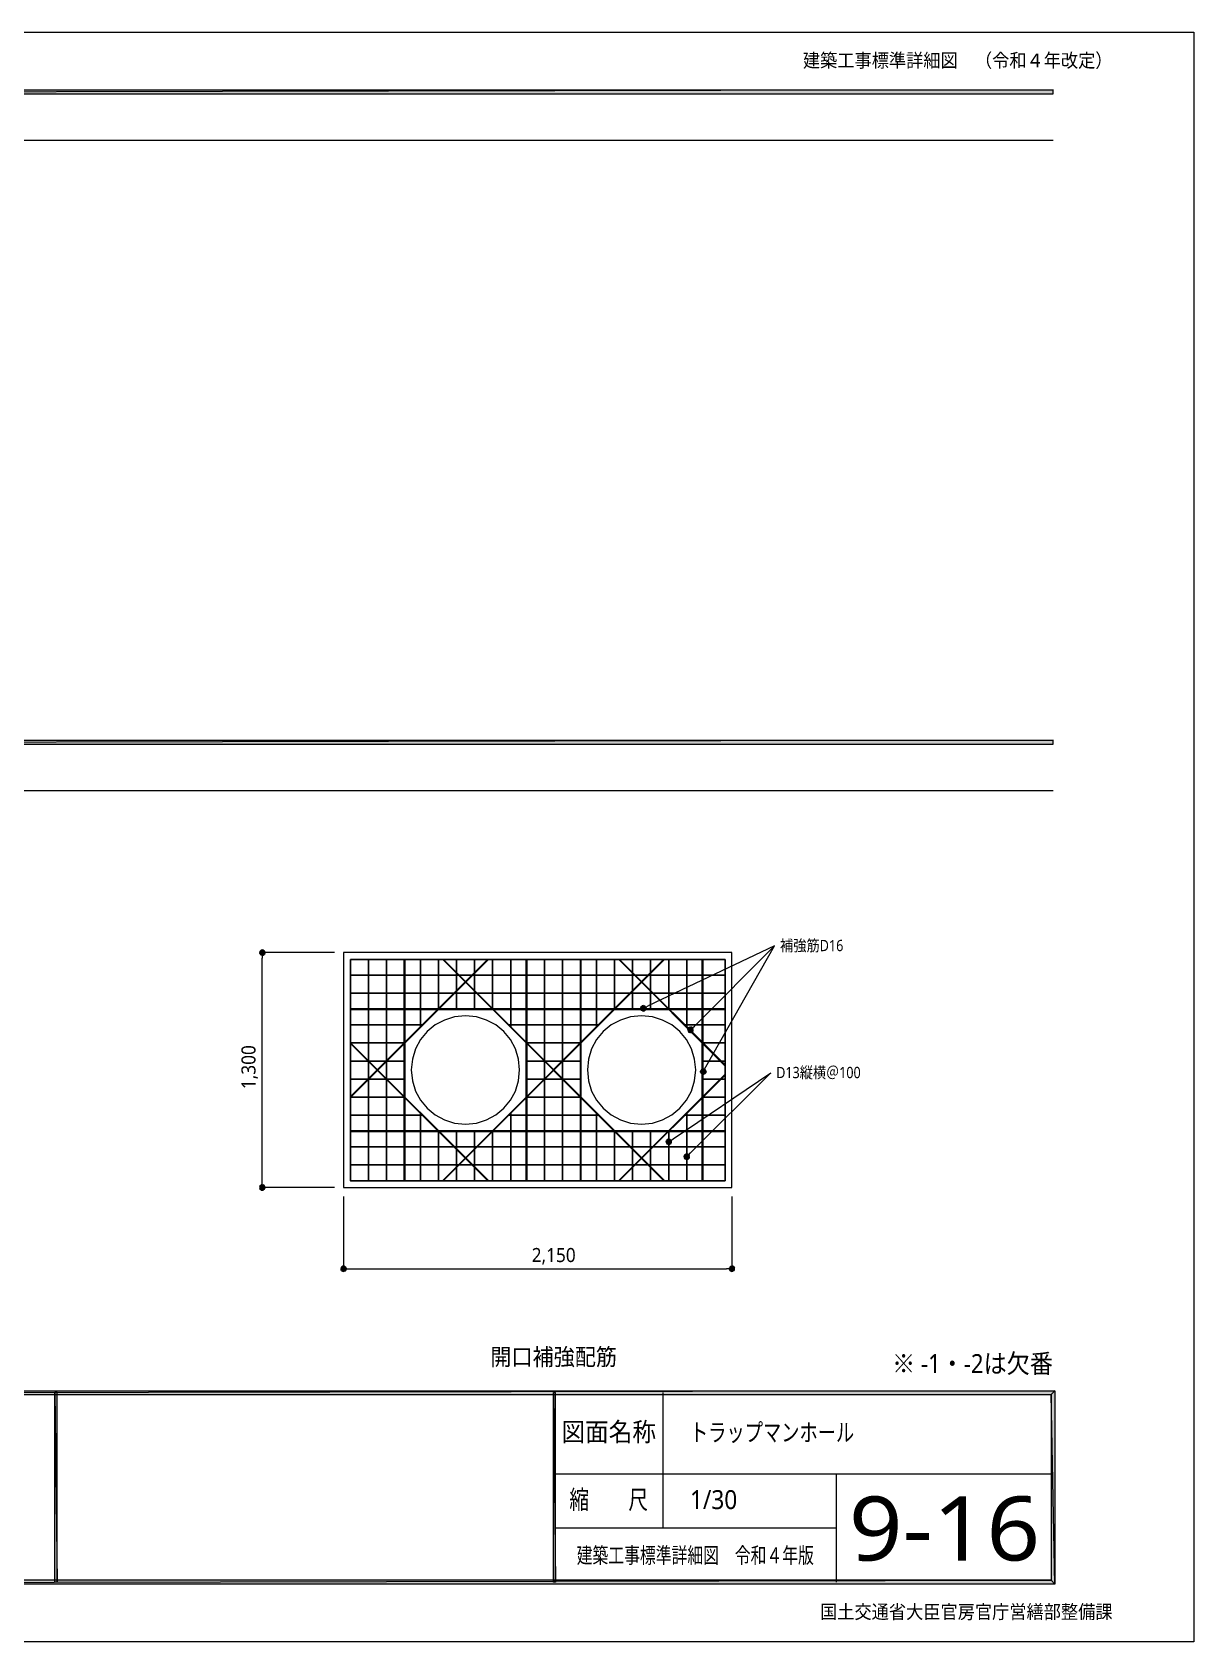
# Model space of a CAD drawing. Header units: millimetres. Extents: x 0 to 420, y 0 to 297.
# Drawn here: x 205.8 to 420.2, y 0 to 297 of the extents above; entities that cross this region are included whole.
import ezdxf
from ezdxf.enums import TextEntityAlignment as Align

# ---------------------------------------------------------------- set-up
doc = ezdxf.new("R2010")
doc.units = ezdxf.units.MM
doc.styles.add('kst32b', font='NotoSansJP-Variable.ttf')

msp = doc.modelspace()

# ---------------------------------------------------------------- hatches: boundary and pattern name
h = msp.add_hatch(color=7)
h.paths.add_polyline_path([(394.17, 285.62), (394.17, 286.32), (26.18, 285.62), (394.17, 285.62)])
h.paths.add_polyline_path([(394.17, 286.32), (26.18, 285.62), (26.18, 286.32), (394.17, 286.32)])
h = msp.add_hatch(color=7)
h.paths.add_polyline_path([(394.17, 165.63), (394.17, 166.33), (26.18, 165.63), (394.17, 165.63)])
h.paths.add_polyline_path([(394.17, 166.33), (26.18, 165.63), (26.18, 166.33), (394.17, 166.33)])
h = msp.add_hatch(color=7)
h.paths.add_polyline_path([(247.8, 127.34), (247.76, 127.15), (248.24, 127.15), (247.8, 127.34)])
h.paths.add_polyline_path([(247.76, 127.15), (248.24, 127.15), (247.8, 126.96), (247.76, 127.15)])
h.paths.add_polyline_path([(248.24, 127.15), (247.8, 126.96), (247.9, 126.79), (248.24, 127.15)])
h = msp.add_hatch(color=7)
h.paths.add_polyline_path([(248.24, 127.66), (248.05, 127.61), (248.24, 127.15), (248.24, 127.66)])
h.paths.add_polyline_path([(248.05, 127.61), (248.24, 127.15), (247.9, 127.51), (248.05, 127.61)])
h.paths.add_polyline_path([(248.24, 127.15), (247.9, 127.51), (247.8, 127.34), (248.24, 127.15)])
h = msp.add_hatch(color=7)
h.paths.add_polyline_path([(247.9, 126.79), (248.05, 126.68), (248.24, 127.15), (247.9, 126.79)])
h.paths.add_polyline_path([(248.05, 126.68), (248.24, 127.15), (248.24, 126.66), (248.05, 126.68)])
h.paths.add_polyline_path([(248.24, 127.15), (248.24, 126.66), (248.43, 126.68), (248.24, 127.15)])
for points in [[(248.43, 127.61), (248.24, 127.66), (248.24, 127.15), (248.43, 127.61)], [(318.07, 116.84), (318.11, 116.65), (318.56, 116.86), (318.07, 116.84)], [(326.81, 112.71), (326.92, 112.54), (327.28, 112.9), (326.81, 112.71)], [(329.23, 104.92), (329.37, 104.8), (329.63, 105.22), (329.23, 104.92)], [(322.75, 92.14), (322.83, 91.97), (323.26, 92.24), (322.75, 92.14)], [(326.11, 89.3), (326.22, 89.13), (326.58, 89.49), (326.11, 89.3)], [(248.05, 83.35), (248.24, 83.31), (248.24, 83.82), (248.05, 83.35)], [(262.78, 69), (262.74, 68.81), (263.25, 68.81), (262.78, 69)], [(335.39, 68.62), (335.41, 68.81), (334.92, 68.81), (335.39, 68.62)]]:
    msp.add_hatch(color=7).paths.add_polyline_path(points)
h = msp.add_hatch(color=7)
h.paths.add_polyline_path([(248.75, 127.15), (248.71, 127.34), (248.24, 127.15), (248.75, 127.15)])
h.paths.add_polyline_path([(248.71, 127.34), (248.24, 127.15), (248.6, 127.51), (248.71, 127.34)])
h.paths.add_polyline_path([(248.24, 127.15), (248.6, 127.51), (248.43, 127.61), (248.24, 127.15)])
h = msp.add_hatch(color=7)
h.paths.add_polyline_path([(248.43, 126.68), (248.6, 126.79), (248.24, 127.15), (248.43, 126.68)])
h.paths.add_polyline_path([(248.6, 126.79), (248.24, 127.15), (248.71, 126.96), (248.6, 126.79)])
h.paths.add_polyline_path([(248.24, 127.15), (248.71, 126.96), (248.75, 127.15), (248.24, 127.15)])
h = msp.add_hatch(color=7)
h.paths.add_polyline_path([(318.35, 117.33), (318.2, 117.2), (318.56, 116.86), (318.35, 117.33)])
h.paths.add_polyline_path([(318.2, 117.2), (318.56, 116.86), (318.09, 117.03), (318.2, 117.2)])
h.paths.add_polyline_path([(318.56, 116.86), (318.09, 117.03), (318.07, 116.84), (318.56, 116.86)])
h = msp.add_hatch(color=7)
h.paths.add_polyline_path([(318.11, 116.65), (318.22, 116.5), (318.56, 116.86), (318.11, 116.65)])
h.paths.add_polyline_path([(318.22, 116.5), (318.56, 116.86), (318.39, 116.4), (318.22, 116.5)])
h.paths.add_polyline_path([(318.56, 116.86), (318.39, 116.4), (318.58, 116.37), (318.56, 116.86)])
h = msp.add_hatch(color=7)
h.paths.add_polyline_path([(318.9, 117.24), (318.73, 117.35), (318.56, 116.86), (318.9, 117.24)])
h.paths.add_polyline_path([(318.73, 117.35), (318.56, 116.86), (318.54, 117.37), (318.73, 117.35)])
h.paths.add_polyline_path([(318.56, 116.86), (318.54, 117.37), (318.35, 117.33), (318.56, 116.86)])
h = msp.add_hatch(color=7)
h.paths.add_polyline_path([(319.02, 116.69), (319.07, 116.9), (318.56, 116.86), (319.02, 116.69)])
h.paths.add_polyline_path([(319.07, 116.9), (318.56, 116.86), (319, 117.09), (319.07, 116.9)])
h.paths.add_polyline_path([(318.56, 116.86), (319, 117.09), (318.9, 117.24), (318.56, 116.86)])
h = msp.add_hatch(color=7)
h.paths.add_polyline_path([(318.58, 116.37), (318.77, 116.42), (318.56, 116.86), (318.58, 116.37)])
h.paths.add_polyline_path([(318.77, 116.42), (318.56, 116.86), (318.94, 116.54), (318.77, 116.42)])
h.paths.add_polyline_path([(318.56, 116.86), (318.94, 116.54), (319.02, 116.69), (318.56, 116.86)])
h = msp.add_hatch(color=7)
h.paths.add_polyline_path([(326.92, 113.26), (326.81, 113.09), (327.28, 112.9), (326.92, 113.26)])
h.paths.add_polyline_path([(326.81, 113.09), (327.28, 112.9), (326.77, 112.9), (326.81, 113.09)])
h.paths.add_polyline_path([(327.28, 112.9), (326.77, 112.9), (326.81, 112.71), (327.28, 112.9)])
h = msp.add_hatch(color=7)
h.paths.add_polyline_path([(327.47, 113.37), (327.28, 113.41), (327.28, 112.9), (327.47, 113.37)])
h.paths.add_polyline_path([(327.28, 113.41), (327.28, 112.9), (327.09, 113.37), (327.28, 113.41)])
h.paths.add_polyline_path([(327.28, 112.9), (327.09, 113.37), (326.92, 113.26), (327.28, 112.9)])
h = msp.add_hatch(color=7)
h.paths.add_polyline_path([(326.92, 112.54), (327.09, 112.44), (327.28, 112.9), (326.92, 112.54)])
h.paths.add_polyline_path([(327.09, 112.44), (327.28, 112.9), (327.28, 112.39), (327.09, 112.44)])
h.paths.add_polyline_path([(327.28, 112.9), (327.28, 112.39), (327.47, 112.44), (327.28, 112.9)])
h = msp.add_hatch(color=7)
h.paths.add_polyline_path([(327.77, 112.9), (327.72, 113.09), (327.28, 112.9), (327.77, 112.9)])
h.paths.add_polyline_path([(327.72, 113.09), (327.28, 112.9), (327.62, 113.26), (327.72, 113.09)])
h.paths.add_polyline_path([(327.28, 112.9), (327.62, 113.26), (327.47, 113.37), (327.28, 112.9)])
h = msp.add_hatch(color=7)
h.paths.add_polyline_path([(327.47, 112.44), (327.62, 112.54), (327.28, 112.9), (327.47, 112.44)])
h.paths.add_polyline_path([(327.62, 112.54), (327.28, 112.9), (327.72, 112.71), (327.62, 112.54)])
h.paths.add_polyline_path([(327.28, 112.9), (327.72, 112.71), (327.77, 112.9), (327.28, 112.9)])
h = msp.add_hatch(color=7)
h.paths.add_polyline_path([(329.21, 105.47), (329.14, 105.28), (329.63, 105.22), (329.21, 105.47)])
h.paths.add_polyline_path([(329.14, 105.28), (329.63, 105.22), (329.14, 105.09), (329.14, 105.28)])
h.paths.add_polyline_path([(329.63, 105.22), (329.14, 105.09), (329.23, 104.92), (329.63, 105.22)])
h = msp.add_hatch(color=7)
h.paths.add_polyline_path([(329.69, 105.73), (329.5, 105.71), (329.63, 105.22), (329.69, 105.73)])
h.paths.add_polyline_path([(329.5, 105.71), (329.63, 105.22), (329.33, 105.62), (329.5, 105.71)])
h.paths.add_polyline_path([(329.63, 105.22), (329.33, 105.62), (329.21, 105.47), (329.63, 105.22)])
h = msp.add_hatch(color=7)
h.paths.add_polyline_path([(329.37, 104.8), (329.57, 104.73), (329.63, 105.22), (329.37, 104.8)])
h.paths.add_polyline_path([(329.57, 104.73), (329.63, 105.22), (329.76, 104.75), (329.57, 104.73)])
h.paths.add_polyline_path([(329.63, 105.22), (329.76, 104.75), (329.95, 104.84), (329.63, 105.22)])
h = msp.add_hatch(color=7)
h.paths.add_polyline_path([(330.12, 105.37), (330.03, 105.54), (329.63, 105.22), (330.12, 105.37)])
h.paths.add_polyline_path([(330.03, 105.54), (329.63, 105.22), (329.88, 105.66), (330.03, 105.54)])
h.paths.add_polyline_path([(329.63, 105.22), (329.88, 105.66), (329.69, 105.73), (329.63, 105.22)])
h = msp.add_hatch(color=7)
h.paths.add_polyline_path([(329.95, 104.84), (330.07, 104.99), (329.63, 105.22), (329.95, 104.84)])
h.paths.add_polyline_path([(330.07, 104.99), (329.63, 105.22), (330.14, 105.18), (330.07, 104.99)])
h.paths.add_polyline_path([(329.63, 105.22), (330.14, 105.18), (330.12, 105.37), (329.63, 105.22)])
h = msp.add_hatch(color=7)
h.paths.add_polyline_path([(322.96, 92.65), (322.83, 92.52), (323.26, 92.24), (322.96, 92.65)])
h.paths.add_polyline_path([(322.83, 92.52), (323.26, 92.24), (322.75, 92.33), (322.83, 92.52)])
h.paths.add_polyline_path([(323.26, 92.24), (322.75, 92.33), (322.75, 92.14), (323.26, 92.24)])
h = msp.add_hatch(color=7)
h.paths.add_polyline_path([(322.83, 91.97), (322.98, 91.82), (323.26, 92.24), (322.83, 91.97)])
h.paths.add_polyline_path([(322.98, 91.82), (323.26, 92.24), (323.15, 91.76), (322.98, 91.82)])
h.paths.add_polyline_path([(323.26, 92.24), (323.15, 91.76), (323.34, 91.76), (323.26, 92.24)])
h = msp.add_hatch(color=7)
h.paths.add_polyline_path([(323.53, 92.67), (323.34, 92.73), (323.26, 92.24), (323.53, 92.67)])
h.paths.add_polyline_path([(323.34, 92.73), (323.26, 92.24), (323.15, 92.73), (323.34, 92.73)])
h.paths.add_polyline_path([(323.26, 92.24), (323.15, 92.73), (322.96, 92.65), (323.26, 92.24)])
h = msp.add_hatch(color=7)
h.paths.add_polyline_path([(323.74, 92.14), (323.74, 92.35), (323.26, 92.24), (323.74, 92.14)])
h.paths.add_polyline_path([(323.74, 92.35), (323.26, 92.24), (323.66, 92.52), (323.74, 92.35)])
h.paths.add_polyline_path([(323.26, 92.24), (323.66, 92.52), (323.53, 92.67), (323.26, 92.24)])
h = msp.add_hatch(color=7)
h.paths.add_polyline_path([(323.34, 91.76), (323.53, 91.82), (323.26, 92.24), (323.34, 91.76)])
h.paths.add_polyline_path([(323.53, 91.82), (323.26, 92.24), (323.66, 91.97), (323.53, 91.82)])
h.paths.add_polyline_path([(323.26, 92.24), (323.66, 91.97), (323.74, 92.14), (323.26, 92.24)])
h = msp.add_hatch(color=7)
h.paths.add_polyline_path([(326.22, 89.83), (326.11, 89.68), (326.58, 89.49), (326.22, 89.83)])
h.paths.add_polyline_path([(326.11, 89.68), (326.58, 89.49), (326.07, 89.49), (326.11, 89.68)])
h.paths.add_polyline_path([(326.58, 89.49), (326.07, 89.49), (326.11, 89.3), (326.58, 89.49)])
h = msp.add_hatch(color=7)
h.paths.add_polyline_path([(326.77, 89.94), (326.58, 89.98), (326.58, 89.49), (326.77, 89.94)])
h.paths.add_polyline_path([(326.58, 89.98), (326.58, 89.49), (326.39, 89.94), (326.58, 89.98)])
h.paths.add_polyline_path([(326.58, 89.49), (326.39, 89.94), (326.22, 89.83), (326.58, 89.49)])
h = msp.add_hatch(color=7)
h.paths.add_polyline_path([(326.22, 89.13), (326.39, 89.03), (326.58, 89.49), (326.22, 89.13)])
h.paths.add_polyline_path([(326.39, 89.03), (326.58, 89.49), (326.58, 88.98), (326.39, 89.03)])
h.paths.add_polyline_path([(326.58, 89.49), (326.58, 88.98), (326.77, 89.03), (326.58, 89.49)])
h = msp.add_hatch(color=7)
h.paths.add_polyline_path([(327.09, 89.49), (327.05, 89.68), (326.58, 89.49), (327.09, 89.49)])
h.paths.add_polyline_path([(327.05, 89.68), (326.58, 89.49), (326.94, 89.83), (327.05, 89.68)])
h.paths.add_polyline_path([(326.58, 89.49), (326.94, 89.83), (326.77, 89.94), (326.58, 89.49)])
h = msp.add_hatch(color=7)
h.paths.add_polyline_path([(326.77, 89.03), (326.94, 89.13), (326.58, 89.49), (326.77, 89.03)])
h.paths.add_polyline_path([(326.94, 89.13), (326.58, 89.49), (327.05, 89.3), (326.94, 89.13)])
h.paths.add_polyline_path([(326.58, 89.49), (327.05, 89.3), (327.09, 89.49), (326.58, 89.49)])
h = msp.add_hatch(color=7)
h.paths.add_polyline_path([(248.05, 84.29), (247.9, 84.18), (248.24, 83.82), (248.05, 84.29)])
h.paths.add_polyline_path([(247.9, 84.18), (248.24, 83.82), (247.8, 84.01), (247.9, 84.18)])
h.paths.add_polyline_path([(248.24, 83.82), (247.8, 84.01), (247.76, 83.82), (248.24, 83.82)])
h = msp.add_hatch(color=7)
h.paths.add_polyline_path([(247.76, 83.82), (247.8, 83.63), (248.24, 83.82), (247.76, 83.82)])
h.paths.add_polyline_path([(247.8, 83.63), (248.24, 83.82), (247.9, 83.46), (247.8, 83.63)])
h.paths.add_polyline_path([(248.24, 83.82), (247.9, 83.46), (248.05, 83.35), (248.24, 83.82)])
h = msp.add_hatch(color=7)
h.paths.add_polyline_path([(248.6, 84.18), (248.43, 84.29), (248.24, 83.82), (248.6, 84.18)])
h.paths.add_polyline_path([(248.43, 84.29), (248.24, 83.82), (248.24, 84.33), (248.43, 84.29)])
h.paths.add_polyline_path([(248.24, 83.82), (248.24, 84.33), (248.05, 84.29), (248.24, 83.82)])
h = msp.add_hatch(color=7)
h.paths.add_polyline_path([(248.71, 83.63), (248.75, 83.82), (248.24, 83.82), (248.71, 83.63)])
h.paths.add_polyline_path([(248.75, 83.82), (248.24, 83.82), (248.71, 84.01), (248.75, 83.82)])
h.paths.add_polyline_path([(248.24, 83.82), (248.71, 84.01), (248.6, 84.18), (248.24, 83.82)])
h = msp.add_hatch(color=7)
h.paths.add_polyline_path([(248.24, 83.31), (248.43, 83.35), (248.24, 83.82), (248.24, 83.31)])
h.paths.add_polyline_path([(248.43, 83.35), (248.24, 83.82), (248.6, 83.46), (248.43, 83.35)])
h.paths.add_polyline_path([(248.24, 83.82), (248.6, 83.46), (248.71, 83.63), (248.24, 83.82)])
h = msp.add_hatch(color=7)
h.paths.add_polyline_path([(262.74, 68.81), (262.78, 68.62), (263.25, 68.81), (262.74, 68.81)])
h.paths.add_polyline_path([(262.78, 68.62), (263.25, 68.81), (262.89, 68.47), (262.78, 68.62)])
h.paths.add_polyline_path([(263.25, 68.81), (262.89, 68.47), (263.06, 68.37), (263.25, 68.81)])
h = msp.add_hatch(color=7)
h.paths.add_polyline_path([(263.25, 69.32), (263.06, 69.28), (263.25, 68.81), (263.25, 69.32)])
h.paths.add_polyline_path([(263.06, 69.28), (263.25, 68.81), (262.89, 69.17), (263.06, 69.28)])
h.paths.add_polyline_path([(263.25, 68.81), (262.89, 69.17), (262.78, 69), (263.25, 68.81)])
h = msp.add_hatch(color=7)
h.paths.add_polyline_path([(263.06, 68.37), (263.25, 68.33), (263.25, 68.81), (263.06, 68.37)])
h.paths.add_polyline_path([(263.25, 68.33), (263.25, 68.81), (263.44, 68.37), (263.25, 68.33)])
h.paths.add_polyline_path([(263.25, 68.81), (263.44, 68.37), (263.61, 68.47), (263.25, 68.81)])
h = msp.add_hatch(color=7)
h.paths.add_polyline_path([(263.72, 69), (263.61, 69.17), (263.25, 68.81), (263.72, 69)])
h.paths.add_polyline_path([(263.61, 69.17), (263.25, 68.81), (263.44, 69.28), (263.61, 69.17)])
h.paths.add_polyline_path([(263.25, 68.81), (263.44, 69.28), (263.25, 69.32), (263.25, 68.81)])
h = msp.add_hatch(color=7)
h.paths.add_polyline_path([(263.61, 68.47), (263.72, 68.62), (263.25, 68.81), (263.61, 68.47)])
h.paths.add_polyline_path([(263.72, 68.62), (263.25, 68.81), (263.76, 68.81), (263.72, 68.62)])
h.paths.add_polyline_path([(263.25, 68.81), (263.76, 68.81), (263.72, 69), (263.25, 68.81)])
h = msp.add_hatch(color=7)
h.paths.add_polyline_path([(334.56, 69.17), (334.45, 69), (334.92, 68.81), (334.56, 69.17)])
h.paths.add_polyline_path([(334.45, 69), (334.92, 68.81), (334.41, 68.81), (334.45, 69)])
h.paths.add_polyline_path([(334.92, 68.81), (334.41, 68.81), (334.45, 68.62), (334.92, 68.81)])
h = msp.add_hatch(color=7)
h.paths.add_polyline_path([(334.45, 68.62), (334.56, 68.47), (334.92, 68.81), (334.45, 68.62)])
h.paths.add_polyline_path([(334.56, 68.47), (334.92, 68.81), (334.73, 68.37), (334.56, 68.47)])
h.paths.add_polyline_path([(334.92, 68.81), (334.73, 68.37), (334.92, 68.33), (334.92, 68.81)])
h = msp.add_hatch(color=7)
h.paths.add_polyline_path([(335.11, 69.28), (334.92, 69.32), (334.92, 68.81), (335.11, 69.28)])
h.paths.add_polyline_path([(334.92, 69.32), (334.92, 68.81), (334.73, 69.28), (334.92, 69.32)])
h.paths.add_polyline_path([(334.92, 68.81), (334.73, 69.28), (334.56, 69.17), (334.92, 68.81)])
h = msp.add_hatch(color=7)
h.paths.add_polyline_path([(335.41, 68.81), (335.39, 69), (334.92, 68.81), (335.41, 68.81)])
h.paths.add_polyline_path([(335.39, 69), (334.92, 68.81), (335.26, 69.17), (335.39, 69)])
h.paths.add_polyline_path([(334.92, 68.81), (335.26, 69.17), (335.11, 69.28), (334.92, 68.81)])
h = msp.add_hatch(color=7)
h.paths.add_polyline_path([(334.92, 68.33), (335.11, 68.37), (334.92, 68.81), (334.92, 68.33)])
h.paths.add_polyline_path([(335.11, 68.37), (334.92, 68.81), (335.26, 68.47), (335.11, 68.37)])
h.paths.add_polyline_path([(334.92, 68.81), (335.26, 68.47), (335.39, 68.62), (334.92, 68.81)])
h = msp.add_hatch(color=7)
h.paths.add_polyline_path([(393.83, 11.35), (394.53, 10.65), (393.83, 45.64), (393.83, 11.35)])
h.paths.add_polyline_path([(394.53, 10.65), (393.83, 45.64), (394.53, 46.33), (394.53, 10.65)])
h.paths.add_polyline_path([(393.83, 45.64), (394.53, 46.33), (26.52, 45.64), (393.83, 45.64)])
h.paths.add_polyline_path([(394.53, 46.33), (26.52, 45.64), (25.82, 46.33), (394.53, 46.33)])
h.paths.add_polyline_path([(26.52, 45.64), (25.82, 46.33), (26.52, 11.35), (26.52, 45.64)])
h.paths.add_polyline_path([(25.82, 46.33), (26.52, 11.35), (25.82, 10.65), (25.82, 46.33)])
h.paths.add_polyline_path([(26.52, 11.35), (25.82, 10.65), (393.83, 11.35), (26.52, 11.35)])
h.paths.add_polyline_path([(25.82, 10.65), (393.83, 11.35), (394.53, 10.65), (25.82, 10.65)])
h = msp.add_hatch(color=7)
h.paths.add_polyline_path([(210.38, 46), (209.97, 46), (210.38, 10.99), (210.38, 46)])
h.paths.add_polyline_path([(209.97, 46), (210.38, 10.99), (209.97, 10.99), (209.97, 46)])
h = msp.add_hatch(color=7)
h.paths.add_polyline_path([(302.37, 46), (301.96, 46), (302.37, 10.99), (302.37, 46)])
h.paths.add_polyline_path([(301.96, 46), (302.37, 10.99), (301.96, 10.99), (301.96, 46)])

# ---------------------------------------------------------------- linework, layer by layer
at = {"lineweight": 13}
for points in [[(0.19, 0), (0.19, 296.97), (420.16, 296.97), (420.16, 0)], [(334.92, 83.82), (334.92, 127.15), (263.25, 127.15), (263.25, 83.82)], [(295.74, 105.51), (295.54, 107.52), (294.95, 109.4), (294.03, 111.1), (292.81, 112.58), (291.33, 113.8), (289.63, 114.72), (287.76, 115.3), (285.74, 115.51), (283.72, 115.3), (281.85, 114.72), (280.15, 113.8), (278.67, 112.58), (277.45, 111.1), (276.52, 109.4), (275.94, 107.52), (275.74, 105.51), (275.94, 103.49), (276.52, 101.61), (277.45, 99.91), (278.67, 98.43), (280.15, 97.21), (281.85, 96.29), (283.72, 95.71), (285.74, 95.5), (287.76, 95.71), (289.63, 96.29), (291.33, 97.21), (292.81, 98.43), (294.03, 99.91), (294.95, 101.61), (295.54, 103.49)], [(328.23, 105.51), (328.03, 107.52), (327.45, 109.4), (326.52, 111.1), (325.3, 112.58), (323.82, 113.8), (322.12, 114.72), (320.25, 115.3), (318.23, 115.51), (316.21, 115.3), (314.34, 114.72), (312.64, 113.8), (311.16, 112.58), (309.94, 111.1), (309.01, 109.4), (308.43, 107.52), (308.23, 105.51), (308.43, 103.49), (309.01, 101.61), (309.94, 99.91), (311.16, 98.43), (312.64, 97.21), (314.34, 96.29), (316.21, 95.71), (318.23, 95.5), (320.25, 95.71), (322.12, 96.29), (323.82, 97.21), (325.3, 98.43), (326.52, 99.91), (327.45, 101.61), (328.03, 103.49)]]:
    msp.add_lwpolyline(points, close=True, dxfattribs=at)
at = {"lineweight": 0}
for points in [[(394.17, 285.62), (394.17, 286.32), (26.18, 285.62)], [(394.17, 286.32), (26.18, 285.62), (26.18, 286.32)], [(394.17, 165.63), (394.17, 166.33), (26.18, 165.63)], [(394.17, 166.33), (26.18, 165.63), (26.18, 166.33)], [(247.8, 127.34), (247.76, 127.15), (248.24, 127.15)], [(247.76, 127.15), (248.24, 127.15), (247.8, 126.96)], [(248.24, 127.15), (247.9, 127.51), (247.8, 127.34)], [(248.24, 127.15), (247.8, 126.96), (247.9, 126.79)], [(248.05, 127.61), (248.24, 127.15), (247.9, 127.51)], [(247.9, 126.79), (248.05, 126.68), (248.24, 127.15)], [(248.24, 127.66), (248.05, 127.61), (248.24, 127.15)], [(248.05, 126.68), (248.24, 127.15), (248.24, 126.66)], [(248.43, 127.61), (248.24, 127.66), (248.24, 127.15)], [(248.24, 127.15), (248.6, 127.51), (248.43, 127.61)], [(248.71, 127.34), (248.24, 127.15), (248.6, 127.51)], [(248.75, 127.15), (248.71, 127.34), (248.24, 127.15)], [(248.24, 127.15), (248.24, 126.66), (248.43, 126.68)], [(248.43, 126.68), (248.6, 126.79), (248.24, 127.15)], [(248.6, 126.79), (248.24, 127.15), (248.71, 126.96)], [(248.24, 127.15), (248.71, 126.96), (248.75, 127.15)], [(318.56, 116.86), (318.09, 117.03), (318.07, 116.84)], [(318.07, 116.84), (318.11, 116.65), (318.56, 116.86)], [(318.2, 117.2), (318.56, 116.86), (318.09, 117.03)], [(318.11, 116.65), (318.22, 116.5), (318.56, 116.86)], [(318.35, 117.33), (318.2, 117.2), (318.56, 116.86)], [(318.22, 116.5), (318.56, 116.86), (318.39, 116.4)], [(318.56, 116.86), (318.54, 117.37), (318.35, 117.33)], [(318.56, 116.86), (318.39, 116.4), (318.58, 116.37)], [(318.73, 117.35), (318.56, 116.86), (318.54, 117.37)], [(318.9, 117.24), (318.73, 117.35), (318.56, 116.86)], [(318.56, 116.86), (319, 117.09), (318.9, 117.24)], [(319.07, 116.9), (318.56, 116.86), (319, 117.09)], [(319.02, 116.69), (319.07, 116.9), (318.56, 116.86)], [(318.58, 116.37), (318.77, 116.42), (318.56, 116.86)], [(318.77, 116.42), (318.56, 116.86), (318.94, 116.54)], [(318.56, 116.86), (318.94, 116.54), (319.02, 116.69)], [(326.81, 113.09), (327.28, 112.9), (326.77, 112.9)], [(327.28, 112.9), (326.77, 112.9), (326.81, 112.71)], [(326.92, 113.26), (326.81, 113.09), (327.28, 112.9)], [(326.81, 112.71), (326.92, 112.54), (327.28, 112.9)], [(327.28, 112.9), (327.09, 113.37), (326.92, 113.26)], [(326.92, 112.54), (327.09, 112.44), (327.28, 112.9)], [(327.28, 113.41), (327.28, 112.9), (327.09, 113.37)], [(327.09, 112.44), (327.28, 112.9), (327.28, 112.39)], [(327.47, 113.37), (327.28, 113.41), (327.28, 112.9)], [(327.28, 112.9), (327.62, 113.26), (327.47, 113.37)], [(327.72, 113.09), (327.28, 112.9), (327.62, 113.26)], [(327.77, 112.9), (327.72, 113.09), (327.28, 112.9)], [(327.28, 112.9), (327.28, 112.39), (327.47, 112.44)], [(327.47, 112.44), (327.62, 112.54), (327.28, 112.9)], [(327.62, 112.54), (327.28, 112.9), (327.72, 112.71)], [(327.28, 112.9), (327.72, 112.71), (327.77, 112.9)], [(329.21, 105.47), (329.14, 105.28), (329.63, 105.22)], [(329.14, 105.28), (329.63, 105.22), (329.14, 105.09)], [(329.63, 105.22), (329.14, 105.09), (329.23, 104.92)], [(329.63, 105.22), (329.33, 105.62), (329.21, 105.47)], [(329.23, 104.92), (329.37, 104.8), (329.63, 105.22)], [(329.5, 105.71), (329.63, 105.22), (329.33, 105.62)], [(329.37, 104.8), (329.57, 104.73), (329.63, 105.22)], [(329.69, 105.73), (329.5, 105.71), (329.63, 105.22)], [(329.57, 104.73), (329.63, 105.22), (329.76, 104.75)], [(329.63, 105.22), (329.88, 105.66), (329.69, 105.73)], [(330.03, 105.54), (329.63, 105.22), (329.88, 105.66)], [(330.12, 105.37), (330.03, 105.54), (329.63, 105.22)], [(329.63, 105.22), (330.14, 105.18), (330.12, 105.37)], [(329.63, 105.22), (329.76, 104.75), (329.95, 104.84)], [(329.95, 104.84), (330.07, 104.99), (329.63, 105.22)], [(330.07, 104.99), (329.63, 105.22), (330.14, 105.18)], [(322.83, 92.52), (323.26, 92.24), (322.75, 92.33)], [(323.26, 92.24), (322.75, 92.33), (322.75, 92.14)], [(322.75, 92.14), (322.83, 91.97), (323.26, 92.24)], [(322.96, 92.65), (322.83, 92.52), (323.26, 92.24)], [(322.83, 91.97), (322.98, 91.82), (323.26, 92.24)], [(323.26, 92.24), (323.15, 92.73), (322.96, 92.65)], [(322.98, 91.82), (323.26, 92.24), (323.15, 91.76)], [(323.34, 92.73), (323.26, 92.24), (323.15, 92.73)], [(323.26, 92.24), (323.15, 91.76), (323.34, 91.76)], [(323.53, 92.67), (323.34, 92.73), (323.26, 92.24)], [(323.26, 92.24), (323.66, 92.52), (323.53, 92.67)], [(323.74, 92.35), (323.26, 92.24), (323.66, 92.52)], [(323.74, 92.14), (323.74, 92.35), (323.26, 92.24)], [(323.34, 91.76), (323.53, 91.82), (323.26, 92.24)], [(323.53, 91.82), (323.26, 92.24), (323.66, 91.97)], [(323.26, 92.24), (323.66, 91.97), (323.74, 92.14)], [(326.11, 89.68), (326.58, 89.49), (326.07, 89.49)], [(326.58, 89.49), (326.07, 89.49), (326.11, 89.3)], [(326.22, 89.83), (326.11, 89.68), (326.58, 89.49)], [(326.11, 89.3), (326.22, 89.13), (326.58, 89.49)], [(326.58, 89.49), (326.39, 89.94), (326.22, 89.83)], [(326.22, 89.13), (326.39, 89.03), (326.58, 89.49)], [(326.58, 89.98), (326.58, 89.49), (326.39, 89.94)], [(326.39, 89.03), (326.58, 89.49), (326.58, 88.98)], [(326.77, 89.94), (326.58, 89.98), (326.58, 89.49)], [(326.58, 89.49), (326.94, 89.83), (326.77, 89.94)], [(327.05, 89.68), (326.58, 89.49), (326.94, 89.83)], [(327.09, 89.49), (327.05, 89.68), (326.58, 89.49)], [(326.58, 89.49), (326.58, 88.98), (326.77, 89.03)], [(326.77, 89.03), (326.94, 89.13), (326.58, 89.49)], [(326.94, 89.13), (326.58, 89.49), (327.05, 89.3)], [(326.58, 89.49), (327.05, 89.3), (327.09, 89.49)], [(248.24, 83.82), (247.8, 84.01), (247.76, 83.82)], [(247.76, 83.82), (247.8, 83.63), (248.24, 83.82)], [(247.9, 84.18), (248.24, 83.82), (247.8, 84.01)], [(247.8, 83.63), (248.24, 83.82), (247.9, 83.46)], [(248.05, 84.29), (247.9, 84.18), (248.24, 83.82)], [(248.24, 83.82), (247.9, 83.46), (248.05, 83.35)], [(248.24, 83.82), (248.24, 84.33), (248.05, 84.29)], [(248.05, 83.35), (248.24, 83.31), (248.24, 83.82)], [(248.43, 84.29), (248.24, 83.82), (248.24, 84.33)], [(248.6, 84.18), (248.43, 84.29), (248.24, 83.82)], [(248.24, 83.82), (248.71, 84.01), (248.6, 84.18)], [(248.75, 83.82), (248.24, 83.82), (248.71, 84.01)], [(248.24, 83.31), (248.43, 83.35), (248.24, 83.82)], [(248.43, 83.35), (248.24, 83.82), (248.6, 83.46)], [(248.24, 83.82), (248.6, 83.46), (248.71, 83.63)], [(248.71, 83.63), (248.75, 83.82), (248.24, 83.82)], [(262.78, 69), (262.74, 68.81), (263.25, 68.81)], [(262.74, 68.81), (262.78, 68.62), (263.25, 68.81)], [(263.25, 68.81), (262.89, 69.17), (262.78, 69)], [(262.78, 68.62), (263.25, 68.81), (262.89, 68.47)], [(263.06, 69.28), (263.25, 68.81), (262.89, 69.17)], [(263.25, 68.81), (262.89, 68.47), (263.06, 68.37)], [(263.25, 69.32), (263.06, 69.28), (263.25, 68.81)], [(263.06, 68.37), (263.25, 68.33), (263.25, 68.81)], [(263.25, 68.81), (263.44, 69.28), (263.25, 69.32)], [(263.61, 69.17), (263.25, 68.81), (263.44, 69.28)], [(263.72, 69), (263.61, 69.17), (263.25, 68.81)], [(263.25, 68.81), (263.76, 68.81), (263.72, 69)], [(263.25, 68.33), (263.25, 68.81), (263.44, 68.37)], [(263.25, 68.81), (263.44, 68.37), (263.61, 68.47)], [(263.61, 68.47), (263.72, 68.62), (263.25, 68.81)], [(263.72, 68.62), (263.25, 68.81), (263.76, 68.81)], [(334.45, 69), (334.92, 68.81), (334.41, 68.81)], [(334.92, 68.81), (334.41, 68.81), (334.45, 68.62)], [(334.56, 69.17), (334.45, 69), (334.92, 68.81)], [(334.45, 68.62), (334.56, 68.47), (334.92, 68.81)], [(334.92, 68.81), (334.73, 69.28), (334.56, 69.17)], [(334.56, 68.47), (334.92, 68.81), (334.73, 68.37)], [(334.92, 69.32), (334.92, 68.81), (334.73, 69.28)], [(334.92, 68.81), (334.73, 68.37), (334.92, 68.33)], [(335.11, 69.28), (334.92, 69.32), (334.92, 68.81)], [(334.92, 68.81), (335.26, 69.17), (335.11, 69.28)], [(335.39, 69), (334.92, 68.81), (335.26, 69.17)], [(335.41, 68.81), (335.39, 69), (334.92, 68.81)], [(334.92, 68.33), (335.11, 68.37), (334.92, 68.81)], [(335.11, 68.37), (334.92, 68.81), (335.26, 68.47)], [(334.92, 68.81), (335.26, 68.47), (335.39, 68.62)], [(335.39, 68.62), (335.41, 68.81), (334.92, 68.81)], [(394.53, 46.33), (26.52, 45.64), (25.82, 46.33)], [(393.83, 45.64), (394.53, 46.33), (26.52, 45.64)], [(210.38, 46), (209.97, 46), (210.38, 10.99)], [(209.97, 46), (210.38, 10.99), (209.97, 10.99)], [(302.37, 46), (301.96, 46), (302.37, 10.99)], [(301.96, 46), (302.37, 10.99), (301.96, 10.99)], [(394.53, 10.65), (393.83, 45.64), (394.53, 46.33)], [(393.83, 11.35), (394.53, 10.65), (393.83, 45.64)], [(26.52, 11.35), (25.82, 10.65), (393.83, 11.35)], [(25.82, 10.65), (393.83, 11.35), (394.53, 10.65)]]:
    msp.add_lwpolyline(points, close=True, dxfattribs=at)
at = {"lineweight": 13}
for points in [[(394.17, 276.99), (26.18, 276.99)], [(394.17, 156.99), (26.18, 156.99)], [(330.12, 106.11), (342.79, 128.42), (319.47, 117.31)], [(327.98, 113.6), (342.79, 128.42)], [(261.58, 127.15), (248.24, 127.15)], [(248.24, 126.66), (248.24, 126.15)], [(248.24, 84.81), (248.24, 126.15)], [(319, 117.09), (319.47, 117.31)], [(327.62, 113.26), (327.98, 113.6)], [(324.08, 92.79), (342.1, 104.99), (327.28, 90.19)], [(329.88, 105.66), (330.12, 106.11)], [(323.66, 92.52), (324.08, 92.79)], [(326.94, 89.83), (327.28, 90.19)], [(248.24, 84.33), (248.24, 84.81)], [(261.58, 83.82), (248.24, 83.82)], [(263.25, 82.15), (263.25, 68.81)], [(334.92, 82.15), (334.92, 68.81)], [(263.76, 68.81), (264.24, 68.81)], [(264.24, 68.81), (333.9, 68.81)], [(334.41, 68.81), (333.9, 68.81)], [(322.18, 46), (322.18, 21)], [(302.18, 30.99), (394.17, 30.99)], [(354.16, 30.99), (354.16, 10.99)], [(302.18, 21), (354.16, 21)]]:
    msp.add_lwpolyline(points, dxfattribs=at)
at = {"lineweight": 25}
for points in [[(289.88, 125.94), (264.46, 100.54)], [(333.67, 85.07), (264.5, 85.07), (264.5, 125.9)], [(333.67, 125.9), (264.5, 125.9)], [(289.96, 125.86), (264.54, 100.44)], [(267.84, 125.9), (267.84, 85.07)], [(271.17, 125.9), (271.17, 85.07)], [(274.43, 125.9), (274.43, 85.07)], [(274.57, 125.9), (274.57, 85.07)], [(277.41, 125.9), (277.41, 113.5)], [(280.75, 125.9), (280.75, 116.8)], [(281.54, 85.11), (322.37, 125.94)], [(281.54, 125.86), (322.37, 85.03)], [(281.62, 125.94), (322.45, 85.11)], [(281.62, 85.03), (322.45, 125.86)], [(284.08, 125.9), (284.08, 116.8)], [(287.42, 125.9), (287.42, 116.8)], [(290.75, 125.9), (290.75, 116.8)], [(294.09, 125.9), (294.09, 113.5)], [(296.93, 85.07), (296.93, 125.9)], [(297.07, 85.07), (297.07, 125.9)], [(300.33, 85.07), (300.33, 125.9)], [(303.66, 85.07), (303.66, 125.9)], [(306.94, 85.07), (306.94, 125.9)], [(307.06, 85.07), (307.06, 125.9)], [(309.92, 125.9), (309.92, 113.5)], [(313.25, 125.9), (313.25, 116.8)], [(333.61, 106.28), (314.03, 125.86)], [(333.71, 106.36), (314.13, 125.94)], [(316.59, 125.9), (316.59, 116.8)], [(319.91, 125.9), (319.91, 116.8)], [(323.26, 125.9), (323.26, 116.8)], [(326.58, 125.9), (326.58, 113.5)], [(329.44, 125.9), (329.44, 85.07)], [(329.57, 125.9), (329.57, 85.07)], [(333.67, 85.07), (333.67, 125.9)], [(333.67, 122.98), (264.5, 122.98)], [(264.5, 119.66), (333.67, 119.66)], [(264.5, 116.8), (333.67, 116.8)], [(264.5, 116.67), (333.67, 116.67)], [(264.5, 113.81), (277.73, 113.81)], [(293.75, 113.81), (310.24, 113.81)], [(326.26, 113.81), (333.67, 113.81)], [(289.88, 85.03), (264.46, 110.45)], [(264.5, 110.49), (274.43, 110.49)], [(289.96, 85.11), (264.54, 110.53)], [(297.07, 110.49), (306.94, 110.49)], [(329.57, 110.49), (333.67, 110.49)], [(264.5, 107.15), (274.43, 107.15)], [(297.07, 107.15), (306.94, 107.15)], [(329.57, 107.15), (333.67, 107.15)], [(333.61, 104.69), (314.03, 85.11)], [(333.71, 104.61), (314.13, 85.03)], [(264.5, 103.82), (274.43, 103.82)], [(297.07, 103.82), (306.94, 103.82)], [(329.57, 103.82), (333.67, 103.82)], [(264.5, 100.48), (274.43, 100.48)], [(297.07, 100.48), (306.94, 100.48)], [(329.57, 100.48), (333.67, 100.48)], [(264.5, 97.16), (277.73, 97.16)], [(277.41, 97.47), (277.41, 85.07)], [(293.75, 97.16), (310.24, 97.16)], [(294.09, 97.47), (294.09, 85.07)], [(309.92, 97.47), (309.92, 85.07)], [(326.26, 97.16), (333.67, 97.16)], [(326.58, 97.47), (326.58, 85.07)], [(264.5, 94.3), (333.67, 94.3)], [(264.5, 94.17), (333.67, 94.17)], [(280.75, 94.17), (280.75, 85.07)], [(284.08, 94.17), (284.08, 85.07)], [(287.42, 94.17), (287.42, 85.07)], [(290.75, 94.17), (290.75, 85.07)], [(313.25, 94.17), (313.25, 85.07)], [(316.59, 94.17), (316.59, 85.07)], [(319.91, 94.17), (319.91, 85.07)], [(323.26, 94.17), (323.26, 85.07)], [(264.5, 91.31), (333.67, 91.31)], [(264.5, 87.99), (333.67, 87.99)]]:
    msp.add_lwpolyline(points, dxfattribs=at)

# ---------------------------------------------------------------- texts
at = {"style": 'kst32b'}
for s, height, p, p2 in [('建築工事標準詳細図\u3000（令和４年改定）', 2.54, (348.01, 290.49), (405.16, 290.49)), ('補強筋D16', 2.079, (343.79, 127.42), (355.48, 127.42)), ('1,300', 2.599, (246.99, 101.96), (246.99, 110.08)), ('D13縦横＠100', 2.079, (343.09, 103.99), (358.68, 103.99)), ('2,150', 2.599, (297.96, 70.06), (306.08, 70.06)), ('開口補強配筋', 3.119, (290.32, 51.01), (313.71, 51.01)), ('※ -1・-2は欠番', 3.491, (364.47, 49.59), (394.16, 49.59)), ('図面名称', 3.491, (303.45, 36.98), (320.9, 36.98)), ('トラップマンホール', 3.311, (327.17, 36.98), (357.48, 36.98)), ('縮\u3000\u3000尺', 3.491, (304.91, 24.49), (319.43, 24.49)), ('1/30', 3.491, (327.17, 24.49), (335.9, 24.49)), ('9-16', 11.831, (356.51, 14.99), (391.8, 14.99)), ('建築工事標準詳細図\u3000令和４年版', 2.919, (306.26, 14.5), (350.04, 14.5)), ('国土交通省大臣官房官庁営繕部整備課', 2.54, (351.18, 4.27), (405.16, 4.27))]:
    msp.add_text(s, height=height, dxfattribs=at).set_placement(p, p2, align=Align.FIT)

doc.saveas('drawing.dxf')
